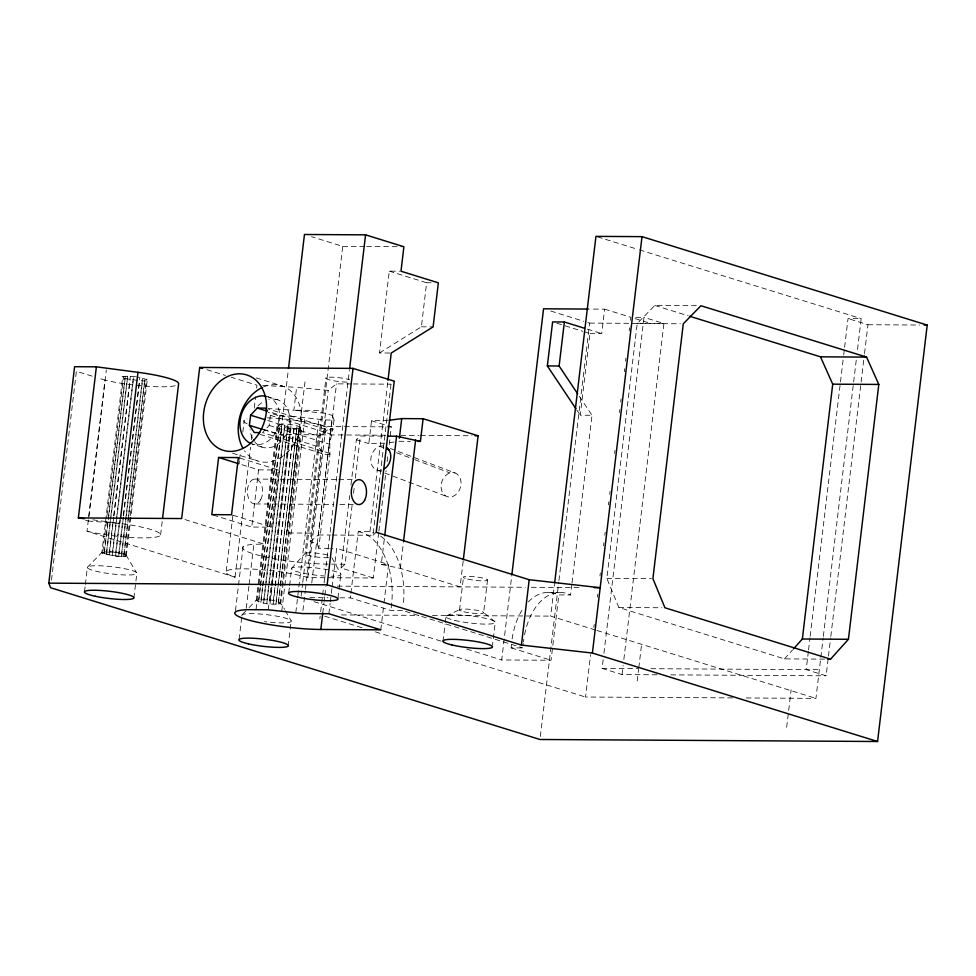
<?xml version="1.0" encoding="UTF-8"?>
<svg xmlns="http://www.w3.org/2000/svg" width="976" height="976" viewBox="0 0 976 976"><rect width="100%" height="100%" fill="white"/><g stroke="black" fill="none" stroke-linecap="round" stroke-linejoin="round"><path stroke-width="0.73" stroke-dasharray="4.88 3.66" d="M329.217 548.341L318.749 548.268L329.949 454.352L329.803 444.287L332.56 428.928L268.29 409.005M135.627 376.699C88.633 375.101 178.84 386.874 136.713 376.834M256.2 600.716L277.16 424.645C285.199 423.255 294.191 424.389 301.718 427.537L280.759 603.607C272.938 604.754 262.666 604.327 256.224 600.24C265.728 599.63 280.734 597.946 284.467 609.402M277.16 424.645C283.406 428.427 294.886 429.867 301.718 427.537M320.677 611.781L323.532 587.576M51.484 580.147L76.384 371.258L92.134 376.15M378.7 532.652L373.296 577.987L307.855 577.597A45.957 6.637 6.8 0 0 243.915 568.837A45.957 6.637 6.8 0 0 235.057 577.158L87.01 531.237L105.018 380.14L97.868 377.919M87.01 531.237A45.396 6.551 6.8 0 0 157.197 536.837A45.396 6.551 6.8 0 0 119.938 523.404L88.328 521.025L106.347 369.928M84.485 591.737L85.18 585.978M85.351 584.539L87.413 567.239L101.894 552.489C132.516 549.647 134.944 562.871 101.833 552.697L122.744 376.748M102.663 553.233L102.102 552.977C107.567 550.025 119.194 552.782 126.038 555.088L125.44 556.174L116.425 556.064L102.663 553.233L106.982 516.926M107.006 515.609L123.598 376.394M104.31 551.721L108.458 516.914M108.641 515.401L125.233 376.175M104.261 553.819L125.135 378.371M106.591 551.721L110.752 516.902M110.935 515.389L127.539 376.114M106.518 554.417L127.405 378.969M109.397 551.891L113.521 517.353M113.704 515.853L130.345 376.199M109.3 554.966L113.802 517.158M113.985 515.645L130.198 379.542M112.521 552.135L133.48 376.455M112.386 555.515L133.309 380.03M115.741 552.599L119.682 519.549M115.619 555.869L119.95 519.574M120.292 520.391L119.938 523.404L91.732 519.696M118.84 553.087L123.147 517.036M123.318 515.535L139.824 377.322M118.73 556.161L123.427 516.829M123.61 515.316L139.666 380.652M121.61 553.66L142.618 377.883M121.536 556.344L126.233 516.987M126.416 515.462L142.484 380.75M123.879 554.258L144.887 378.493M123.842 556.32L128.527 516.951M128.71 515.438L144.777 380.677M125.44 556.174L130.101 517.134M130.15 515.779L146.485 379.091M126.27 555.856L147.291 379.64M133.907 597.995L136.835 573.498A24.937 3.599 6.8 0 0 101.199 565.836A24.937 3.599 6.8 0 0 98.332 571.765A24.937 3.599 6.8 0 0 136.835 573.498M160.601 534.848L162.406 519.732M226.237 571.18L233.264 512.254M239.035 463.905L239.401 460.879M239.571 459.367L240.474 451.815M242.817 432.173L244.256 420.083M254.248 408.09L255.602 396.659M256.627 388.082L256.969 385.215L231.19 377.224M235.057 577.158L250.551 447.215M251.454 439.664L252.174 433.612M235.472 610.659L243.085 546.804M239.779 458.025L278.331 469.993L271.511 527.162L251.759 527.04L258.579 469.871L238.583 463.673M239.083 639.402L242.011 614.904L248.099 608.621M246.269 608.17L248.929 585.905M249.112 584.417L253.882 544.315L263.862 544.047L183.11 519M329.632 453.328L262.507 432.612L269.156 425.475L270.364 415.325L268.717 412.921M256.066 609.378L279.148 415.813L268.083 412.384M258.713 599.667L260.153 587.564M260.336 586.051L279.648 424.072M258.616 601.863L279.551 426.268M385.666 435.223L280.612 434.601L288.323 369.904M261.019 599.606L262.459 587.491M262.642 585.978L281.954 423.999M260.885 602.473L262.69 587.332M262.873 585.82L281.82 426.866M263.825 599.703L284.76 424.096M263.666 603.034L284.614 427.427M266.948 599.947L287.896 424.34M266.79 603.522L287.725 427.915M268.241 609.793L270.95 587.113M271.133 585.6L291.324 416.215L325.642 419.997L334.036 420.046L332.877 429.843L327.375 429.818L268.705 411.616M270.181 600.325L291.129 424.731M270.023 603.9L272.011 587.247M272.182 585.734L290.958 428.305M351.653 383.946L336.5 383.849L328.217 390.437L296.606 387.362L293.886 410.225L268.607 408.566M273.304 600.813L274.927 587.198M275.11 585.673L294.24 425.219M273.146 604.144L275.134 587.491M275.317 585.978L294.093 428.549M276.086 601.387L297.033 425.78M275.964 604.242L296.899 428.635M278.367 601.985L299.303 426.378M278.258 604.181L280.246 587.528M280.429 586.015L299.205 428.574M305 381.872L286.993 532.969L312.576 533.116M279.892 603.961L281.881 587.308M281.942 585.929L300.901 426.976M281.796 610.854L304.878 417.289M288.737 592.737L289.433 586.966M289.604 585.527L291.665 568.227L305.061 553.465L325.996 377.858M288.152 646.124L291.068 621.627M295.813 612.501L318.896 418.936M329.949 454.352L324.447 454.316L321.982 450.705L316.675 446.215L317.883 436.077L324.044 433.393L327.375 429.818M301.145 596.068L302.584 583.965M302.767 582.44L342.747 246.379L311.551 236.692M318.749 548.268L317.176 543.693L310.209 541.534L328.217 390.437M302.926 610.549L305.256 590.944M305.439 589.443L321.982 450.705M324.044 433.393L325.642 419.997M307.855 577.597L325.874 426.5L391.315 426.89L388.973 446.532M311.759 583.001L316.627 542.156M317.176 543.693L332.45 415.471L325.484 413.312L293.886 410.225L320.506 410.396M310.209 541.534L318.481 534.958L336.5 383.849M319.847 618.796L320.165 616.137M324.069 583.038L349.432 370.27M322.775 613.135L324.008 602.741M324.191 601.253L324.715 596.8M324.898 595.311L325.96 586.405M328.888 613.721L330.132 603.327M330.303 601.838L331.901 588.479M332.072 586.991L336.683 548.378L330.705 548.341M373.296 577.987L341.063 567.995L349.701 495.576M350.957 485.011L356.362 439.761L360.364 435.991L386.008 436.15M337.977 598.007L338.831 590.809M339.014 589.37L340.722 574.949M341.063 567.995L345.077 564.226L352.446 502.372M353.532 493.319L354.251 487.292M355.325 478.24L360.364 435.991M402.49 610.488L390.754 610.427L350.347 597.861L350.701 594.848M350.884 593.347L358.216 531.603L369.953 531.664A62.513 38.162 -89.7 0 1 374.04 532.737M384.983 443.177L368.818 443.616L371.539 420.754L387.716 420.302M389.778 353.019L379.518 352.958L389.278 271.145L399.526 271.206M369.953 531.664L387.814 381.787M332.121 535.043L373.003 535.275L391.022 384.178L394.231 381.165M378.883 531.151L386.093 470.713M387.167 461.636L387.887 455.597M463.149 561.2L460.086 586.881L400.319 568.349L381.274 564.445L384.52 537.288M380.799 629.837L383.8 604.583M383.983 603.107L388.582 564.494L336.683 548.378M379.518 352.958L421.388 326.814L426.634 282.759L389.278 271.145M400.319 568.349L403.381 542.656M443.019 641.415L445.08 624.128M445.251 622.676L445.947 616.917M459.525 610.061L463.429 577.389M487.536 579.89L483.645 612.562L495.283 622.041L492.538 645.099M571.838 584.404L570.582 594.97L558.845 594.909L551.062 660.252L501.701 659.971L511.802 575.206M595.421 629.996L550.684 616.124L554.466 584.417M540.35 736.465L558.76 582.013M558.943 580.5L589.626 323.093L585.307 321.751M572.021 582.892L592.005 415.288L580.244 415.215L589.98 333.548L584.234 331.755M589.98 333.548L601.741 333.609L604.656 309.16L589.748 309.075M732.561 697.889L585.527 697.023L590.578 654.652M593.823 627.422L594.189 624.396M597.434 597.166L597.8 594.14M599.959 575.986L600.325 572.961M603.571 545.73L603.937 542.705M604.827 535.141L605.193 532.115M608.438 504.873L608.804 501.847M609.707 494.283L610.061 491.257M614.575 453.437L614.941 450.412M619.443 412.592L619.809 409.566M620.712 402.002L621.065 398.977M624.323 371.746L624.677 368.721M625.579 361.157L625.945 358.131M629.191 330.888L629.544 327.863M630.447 320.299L630.813 317.273L604.656 309.16M824.622 659.117L784.484 658.885L618.857 607.511L606.828 578.378L637.206 323.532L654.847 305.451L697.962 305.708M657.068 674.794L622.041 674.575L602.119 668.401L603.192 659.325M603.924 653.273L643.977 317.359L633.741 317.298M622.041 674.575L623.127 665.498M623.847 659.447L663.912 323.532L643.977 317.359M637.23 680.992L638.621 669.255M638.804 667.791L641.598 644.319M786.656 727.327L791.133 689.788M808.36 651.456L806.188 669.621L826.123 675.795L828.282 657.641M808.543 649.943L809.982 637.84M810.165 636.328L843.52 356.386M843.703 354.874L844.423 348.81M844.606 347.297L848.034 318.554L861.198 318.627L857.233 351.921M746.213 697.974L815.936 698.389L823.146 637.926M823.329 636.401L856.501 357.972M828.465 656.128L830.625 637.975M830.808 636.45L864.346 354.996M864.529 353.483L867.957 324.727L848.034 318.554M784.484 658.885L792.427 650.053M249.112 607.572L256.224 600.24M373.003 535.275L376.211 532.274M446.227 616.002L459.672 609.61M267.461 396.695L277.782 399.794A24.937 19.422 -72.8 0 1 289.591 423.547A24.937 19.422 -72.8 0 1 272.133 447.13L266.924 447.935A24.937 19.422 -72.8 0 1 254.626 441.774M389.241 442.726L396.219 441.689M342.747 246.379L365.122 246.513M366.61 246.513L402.405 246.733M426.634 282.759L431.038 282.784M589.626 323.093L663.912 323.532M867.957 324.727L919.599 325.032M637.206 323.532L680.309 323.776M421.388 326.814L433.1 326.887M353.166 383.958L391.022 384.178M400.819 435.32L419.009 435.43M420.522 435.442L472.042 435.747M399.013 441.274L410.42 441.347M258.579 469.871L278.331 469.993M254.48 479.07L337.293 479.558M338.794 479.57L353.849 479.655M255.529 503.933L333.816 504.397M339.843 504.433L353.397 504.519M318.481 534.958L330.596 535.031M345.077 564.226L328.619 564.128A54.034 7.796 6.8 0 1 258.042 555.137A54.034 7.796 6.8 0 1 253.882 544.315M381.274 564.445L388.582 564.494M606.828 578.378L651.431 578.634M337.342 586.149L525.295 587.271M531.359 587.308L580.854 587.601M548.048 592.371L559.785 592.444M309.941 597.629L327.899 597.739M339.868 597.8L350.347 597.861M618.857 607.511L661.96 607.755M341.539 614.929L418.826 615.368M432.478 615.453L550.684 616.124M511.412 644.892A60.573 37.003 -89.7 0 0 511.204 647.869L522.941 647.93A60.573 37.003 -89.7 0 1 523.282 643.477M602.119 668.401L638.67 668.621M650.846 668.694L819.364 669.695M670.78 674.867L826.123 675.795M262.715 385.41L296.606 387.362M279.148 415.813L291.324 416.215M277.782 399.794L272.768 398.928A24.937 19.422 -72.8 0 0 268.851 399.379M324.666 616.161L363.792 628.288M375.394 631.875L585.527 697.023M597.397 236.826L637.975 249.405M639.426 249.856L861.198 318.627M654.847 305.451L688.263 315.821M635.083 318.603L650.748 323.459M550.757 311.039L583.868 321.311M587.369 329.144L601.741 333.609M556.93 323.276L582.794 331.315M256.249 377.895L282.406 386.008M206.851 369.672L225.468 375.443M371.539 420.754L391.315 426.89M356.362 439.761L368.818 443.616M270.364 415.325L331.023 434.137M267.79 420.534L317.883 436.077M269.156 425.475L329.803 444.287M263.215 429.208L280.612 434.601M263.715 429.794L316.675 446.215M260.055 434.344L324.447 454.316M261.91 447.069L251.942 443.982A24.937 19.422 -72.8 0 0 256.956 444.849L262.166 444.043A24.937 19.422 -72.8 0 0 279.636 420.461A24.937 19.422 -72.8 0 0 267.814 396.707M232.581 453.193L257.286 460.855M232.959 515.206L271.511 527.162M596.861 630.447L815.936 698.389M213.207 515.084L251.759 527.04M405.394 611.391L522.941 647.93M511.204 647.869L551.062 660.252M85.473 520.135L88.328 521.025M314.052 601.655L442.067 641.439M466.796 649.125L501.701 659.971M390.363 448.496L455.036 472.957A12.468 9.711 -72.8 0 1 457.012 493.49A12.468 9.711 -72.8 0 1 441.152 487.89A12.468 9.711 -72.8 0 1 455.036 472.957M379.627 446.337L383.849 447.935M396.5 452.718L413.373 459.098M414.776 459.635L449.924 472.933M376.809 470.005L447.093 496.601M579.354 396.329L592.005 415.288M576.865 410.164L580.244 415.215M126.038 555.088L136.42 572.497M285.212 610.659L291.116 620.675M331.925 557.796L340.77 574.01M332.45 415.471L334.036 420.046M332.56 428.928L332.877 429.843M381.921 470.029A12.468 9.711 -72.8 0 1 374.577 468.761L372.759 466.809A12.468 9.711 -72.8 0 1 372.954 452.01A12.468 9.711 -72.8 0 1 384.739 446.361M263.508 386.911A39.479 30.744 -72.8 0 1 299.559 405.186A39.479 30.744 -72.8 0 1 284.809 454.657A39.479 30.744 -72.8 0 1 244.464 450.729M252.394 438.248A24.937 19.422 -72.8 0 1 250.015 429.66M257.945 406.016A24.937 19.422 -72.8 0 1 262.495 402.149M175.216 385.74A45.396 6.551 6.8 0 1 105.018 380.14M241.963 615.844A24.937 3.599 6.8 0 1 265.191 614.49A24.937 3.599 6.8 0 1 291.299 621.212A24.937 3.599 6.8 0 1 264.423 621.627M247.172 423.852A45.957 6.637 6.8 0 1 246.977 418.875M267.363 417.85A45.957 6.637 6.8 0 1 325.874 426.5M325.52 576.035A24.937 3.599 6.8 0 1 291.458 568.52A24.937 3.599 6.8 0 1 327.777 569.74A24.937 3.599 6.8 0 1 331.145 576.23M328.57 557.662A13.298 1.915 6.8 0 1 309.16 555.625A13.298 1.915 6.8 0 1 309.282 552.782A13.298 1.915 6.8 0 1 328.68 555.32M347.053 382.116A13.298 1.915 6.8 0 1 328.546 379.591A13.298 1.915 6.8 0 1 331.108 377.175A13.298 1.915 6.8 0 1 349.615 379.713M524.576 634.754A60.573 37.003 -89.7 0 1 570.582 594.97M523.441 642.001A60.573 37.003 -89.7 0 1 523.831 639.085M528.309 601.911A60.573 37.003 -89.7 0 1 558.845 594.909M512.095 639.012A60.573 37.003 -89.7 0 1 523.087 608.475M380.603 536.105A62.513 38.162 -89.7 0 1 403.137 606.096M358.216 531.603A62.513 38.162 -89.7 0 1 390.754 610.427M260.738 499.627A12.468 7.613 -89.7 0 0 256.468 479.253A12.468 7.613 -89.7 0 0 247.806 495.625A12.468 7.613 -89.7 0 0 260.738 499.627M454.706 620.394A24.937 3.599 6.8 0 0 495.003 622.956A24.937 3.599 6.8 0 0 462.136 615.087A24.937 3.599 6.8 0 0 454.706 620.394M463.807 611.757A12.188 1.757 6.8 0 0 483.51 613.013A12.188 1.757 6.8 0 0 467.443 609.158A12.188 1.757 6.8 0 0 463.807 611.757M467.711 579.085A12.188 1.757 6.8 0 0 487.402 580.342A12.188 1.757 6.8 0 0 471.335 576.487A12.188 1.757 6.8 0 0 467.711 579.085"/><path stroke-width="1.46" d="M554.649 582.904L595.946 236.375L642.013 236.643L927.2 325.081L877.57 741.504L539.996 739.491L50.581 587.711L48.8 583.148L74.603 366.708L96.38 366.83L137.958 372.307A45.396 6.551 6.8 0 1 178.62 383.739L162.589 518.219M84.302 518.72L78.361 517.927L96.38 366.83M120.475 518.878L137.958 372.307M594.238 587.674L600.179 587.711L529.199 579.72L376.211 532.274L394.231 381.165L353.044 368.391L199.69 367.452L181.67 518.549L78.361 517.927M218.6 457.463L211.78 514.645L231.532 514.755L238.351 457.585L218.6 457.463L238.583 463.673M259.787 432.6L254.333 432.563L249.405 425.353L250.612 415.203L257.249 408.066L265.435 408.114L267.07 410.518M288.506 368.403L304.463 234.496L365.573 234.85L403.893 246.745L400.99 271.218L438.358 282.833L433.1 326.887L391.242 353.031L387.997 380.274M349.603 368.757L365.573 234.85M320.823 629.471L380.799 629.837L328.888 613.721L302.56 613.562L268.241 609.793L246.098 609.658A54.034 7.796 6.8 0 0 250.246 620.48A54.034 7.796 6.8 0 0 320.823 629.471L322.775 613.135M877.57 741.504L592.395 653.054L521.404 645.075L327.143 584.807L353.044 368.391M384.703 535.775L396.573 436.211L420.412 441.408L423.108 418.728L401.722 418.594L389.18 420.266M399.379 438.248L401.722 418.594M403.564 541.143L415.63 439.92M463.332 559.687L478.106 435.784L423.108 418.728M511.985 573.693L543.559 308.806L588.26 309.063M576.023 408.895L547.353 365.939L552.611 321.934L564.372 321.995L584.49 328.253M521.404 645.075L529.199 579.72M577.67 393.804L559.114 366L564.372 321.995M592.395 653.054L642.013 236.643M793.415 648.942L802.345 639.012L832.723 384.166L820.487 356.826L689.727 316.273M848.437 639.28L878.803 384.434L866.566 357.094L700.927 305.732L683.285 323.8L652.907 578.646L664.937 607.78L830.564 659.154L848.437 639.28L802.345 639.012M384.446 468.822L386.728 466.894A12.468 9.711 -72.8 0 0 388.79 449.558L386.972 447.606M924.162 325.069L927.2 325.081M820.487 356.826L866.566 357.094M547.353 365.939L559.114 366M832.723 384.166L878.803 384.434M475.08 435.76L478.106 435.784M387.521 436.162L396.573 436.211M417.557 441.384L420.412 441.408M48.8 583.148L327.143 584.807M827.587 659.129L830.564 659.154M266.302 396.488L262.8 395.841A24.937 19.422 -72.8 0 0 240.865 416.24A24.937 19.422 -72.8 0 0 250.771 443.507M199.69 367.452L202.557 368.342M257.249 408.066L267.265 411.177M250.612 415.203L264.923 419.643M249.405 425.353L262.288 429.355M386.655 448.997L389.473 450.058M242.914 448.228A39.479 30.744 -72.8 0 1 262.154 387.521M364.634 500.249A12.468 7.613 -89.7 0 0 360.351 479.863A12.468 7.613 -89.7 0 0 351.689 496.235A12.468 7.613 -89.7 0 0 364.634 500.249M253.821 440.176A39.479 30.744 -72.8 0 0 247.538 375.187A39.479 30.744 -72.8 0 0 203.569 422.474A39.479 30.744 -72.8 0 0 253.821 440.176M298.07 597.178A24.937 3.599 6.8 0 0 337.806 599.459A24.937 3.599 6.8 0 0 303.951 591.651A24.937 3.599 6.8 0 0 298.07 597.178M95.404 596.275A24.937 3.599 6.8 0 0 133.907 597.995A24.937 3.599 6.8 0 0 98.283 590.346A24.937 3.599 6.8 0 0 95.404 596.275M248.404 643.843A24.937 3.599 6.8 0 0 288.152 646.124A24.937 3.599 6.8 0 0 254.297 638.316A24.937 3.599 6.8 0 0 248.404 643.843M451.778 644.904A24.937 3.599 6.8 0 0 492.087 647.454A24.937 3.599 6.8 0 0 459.22 639.585A24.937 3.599 6.8 0 0 451.778 644.904"/></g></svg>
